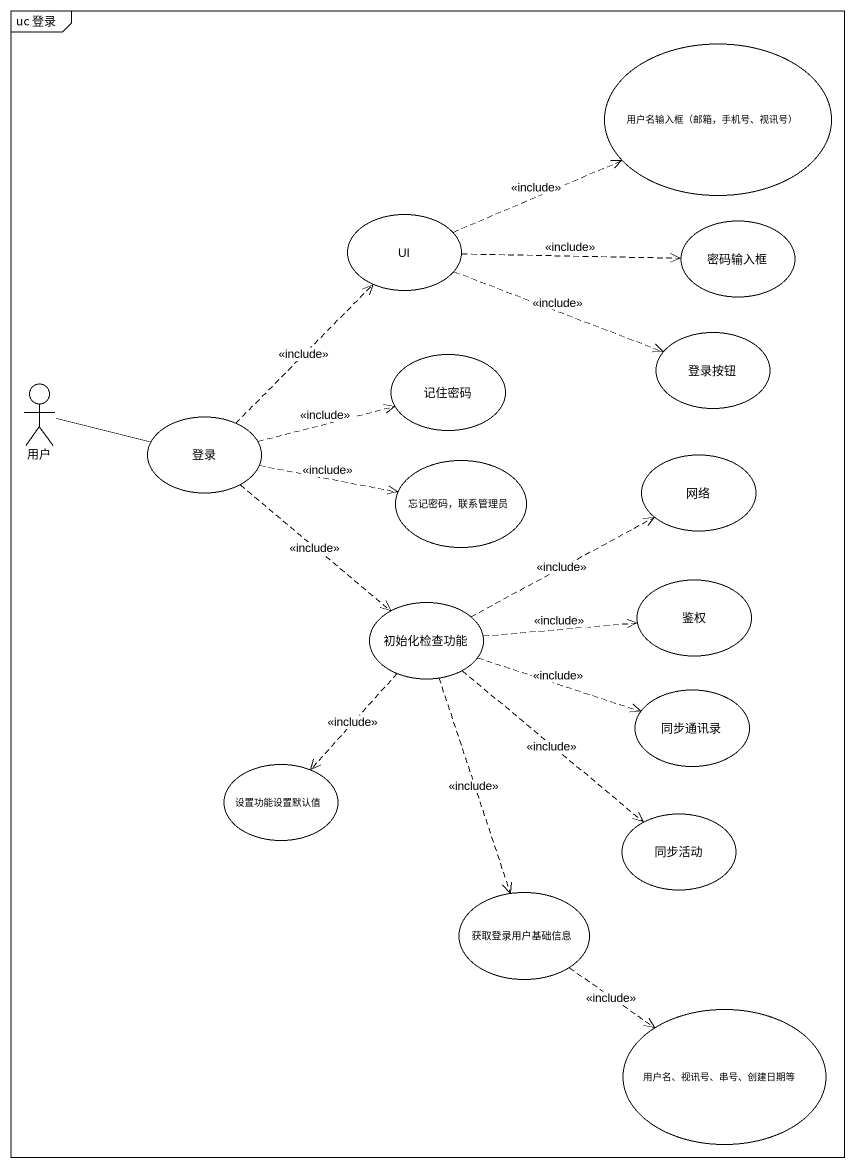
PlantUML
@startuml
mainframe uc 登录
usecase "用户名输入框（邮箱，手机号、视讯号）" as 用户名输入框_邮箱_手机号_视讯号
usecase UI
usecase 密码输入框
usecase 记住密码
usecase 登录按钮
actor 用户
usecase 登录
usecase "忘记密码，联系管理员" as 忘记密码_联系管理员
usecase 网络
usecase 初始化检查功能
usecase 鉴权
usecase 同步通讯录
usecase 设置功能设置默认值
usecase 同步活动
usecase 获取登录用户基础信息
usecase "用户名、视讯号、串号、创建日期等" as 用户名_视讯号_串号_创建日期等
UI .right.> 用户名输入框_邮箱_手机号_视讯号 : <<include>>
UI .right.> 密码输入框 : <<include>>
UI .right.> 登录按钮 : <<include>>
用户 -right- 登录
登录 .up.> UI : <<include>>
登录 .right.> 记住密码 : <<include>>
登录 .right.> 忘记密码_联系管理员 : <<include>>
登录 ..> 初始化检查功能 : <<include>>
初始化检查功能 .right.> 网络 : <<include>>
初始化检查功能 .right.> 鉴权 : <<include>>
初始化检查功能 .right.> 同步通讯录 : <<include>>
初始化检查功能 ..> 设置功能设置默认值 : <<include>>
初始化检查功能 ..> 同步活动 : <<include>>
初始化检查功能 ..> 获取登录用户基础信息 : <<include>>
获取登录用户基础信息 ..> 用户名_视讯号_串号_创建日期等 : <<include>>
@enduml
